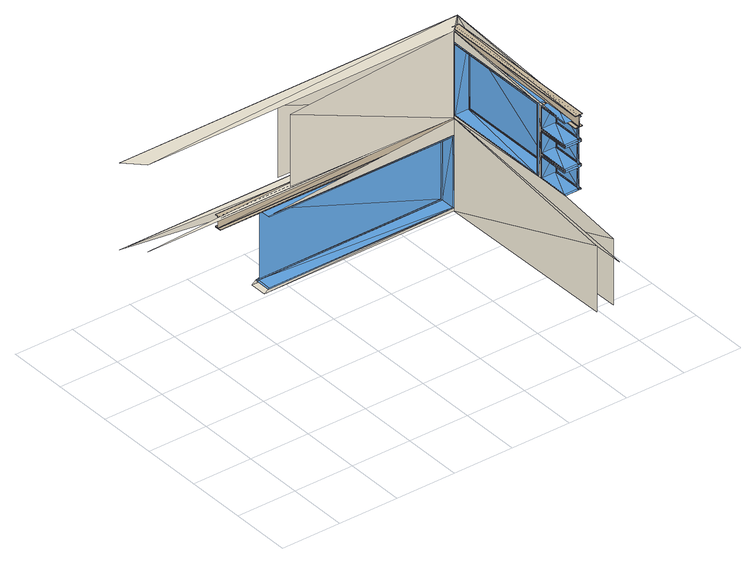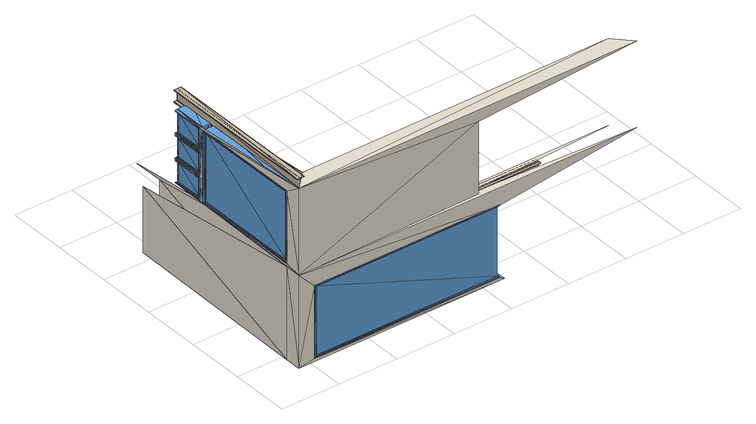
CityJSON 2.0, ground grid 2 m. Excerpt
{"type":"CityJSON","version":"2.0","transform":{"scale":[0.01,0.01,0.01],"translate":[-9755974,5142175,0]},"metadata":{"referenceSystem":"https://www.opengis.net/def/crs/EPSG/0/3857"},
"CityObjects":{
"building1":{"type":"Building","attributes":{"name":"IfcBuilding","ifc_type":"IfcBuilding","gis_class":"CityModel.Building","B2GM.source_standard":"ISO 19166 B2GM","B2GM.mapping_stage":"EM","Pset_BuildingCommon.NumberOfStoreys":"4","PSet_Revit_Other.Project Issue Date":"Issue Date","PSet_Revit_Other.Project Status":"Project Status","PSet_Revit_Other.Client Name":"Owner","PSet_Revit_Other.Project Address":"Enter address here","PSet_Revit_Other.Project Name":"Duplex Apartment","PSet_Revit_Other.Project Number":"0001","PSet_Revit_Other.Category Description":"Duplex","PSet_Revit_Other.Category Code":"11-16 21 11","PD_logic.admin_district":"Chicago","PD_logic.usage":"residential","Pset_StairCommon.Reference":"STAIR:RESIDENTIAL - 200MM MAX RISER 250MM TREAD","Pset_StairCommon.NumberOfRiser":"16","Pset_StairCommon.NumberOfTreads":"15","Pset_StairCommon.RiserHeight":"0.1937500000000122","Pset_StairCommon.TreadLength":"0.25","Pset_StairCommon.IsExternal":"False","PSet_Revit_Dimensions.Width":"1.0","PSet_Revit_Dimensions.Desired Number of Risers":"16","PSet_Revit_Dimensions.Actual Number of Risers":"16","PSet_Revit_Dimensions.Actual Riser Height":"0.1937500000000122","PSet_Revit_Dimensions.Actual Tread Depth":"0.25","PSet_Revit_Constraints.Base Level":"Level 1","PSet_Revit_Constraints.Base Offset":"0.0","PSet_Revit_Constraints.Top Level":"Level 2","PSet_Revit_Constraints.Top Offset":"0.0","PSet_Revit_Graphics.Up text":"UP","PSet_Revit_Graphics.Down text":"DN","PSet_Revit_Graphics.Up label":"True","PSet_Revit_Graphics.Up arrow":"True","PSet_Revit_Graphics.Down label":"True","PSet_Revit_Graphics.Down arrow":"True","PSet_Revit_Graphics.Show Up arrow in all views":"False","PSet_Revit_Other.InstallationDate":"InstallationDate","PSet_Revit_Other.SerialNumber":"SerialNumber"},"children":["building1-1","building1-2"],"geometry":[{"type":"MultiSurface","lod":"3","boundaries":[[[0,1,2]],[[3,4,5]],[[6,7,8]],[[5,4,9]],[[8,10,11]],[[12,13,5]],[[9,14,15]],[[16,5,17]],[[18,6,19]],[[20,21,11]],[[11,22,23]],[[17,16,24]],[[25,26,20]],[[12,17,13]],[[20,21,27]],[[24,28,29]],[[30,24,31]],[[32,20,33]],[[24,28,34]],[[35,36,37]],[[38,36,35]],[[34,39,40]],[[41,38,42]],[[43,25,44]],[[45,46,47]],[[23,48,49]],[[49,50,51]],[[51,0,2]],[[8,23,10]],[[4,12,5]],[[26,21,20]],[[19,11,18]],[[52,13,12]],[[44,27,43]],[[42,37,53]],[[54,36,38]],[[17,15,16]],[[33,23,32]],[[13,29,12]],[[31,40,30]],[[3,52,55]],[[56,49,46]],[[1,57,2]],[[48,58,49]],[[8,7,10]],[[9,4,14]],[[7,6,18]],[[4,5,16]],[[23,59,10]],[[15,14,60]],[[3,55,4]],[[11,10,22]],[[37,36,53]],[[41,42,53]],[[26,25,43]],[[54,38,41]],[[40,39,61]],[[34,28,39]],[[11,22,18]],[[43,27,62]],[[11,21,22]],[[24,16,28]],[[28,24,30]],[[15,60,16]],[[21,20,32]],[[27,21,62]],[[40,61,30]],[[29,28,63]],[[16,17,12]],[[23,59,32]],[[23,22,59]],[[29,63,12]],[[64,65,66]],[[47,46,57]],[[67,68,69]],[[70,71,72]],[[67,73,68]],[[74,72,75]],[[76,77,71]],[[78,79,80]],[[81,82,83]],[[84,69,85]],[[8,10,58]],[[23,49,59]],[[86,82,81]],[[87,69,84]],[[70,72,74]],[[88,73,67]],[[67,69,87]],[[76,71,70]],[[89,77,76]],[[90,79,78]],[[52,12,91]],[[78,92,80]],[[69,93,87]],[[72,94,70]],[[67,95,68]],[[76,96,71]],[[82,97,86]],[[72,70,98]],[[82,86,99]],[[69,87,100]],[[86,81,89]],[[87,84,90]],[[88,70,74]],[[76,86,89]],[[78,87,90]],[[67,70,88]],[[73,88,101]],[[77,89,102]],[[79,90,103]],[[104,87,78]],[[105,86,76]],[[87,105,67]],[[67,105,70]],[[70,105,76]],[[52,91,55]],[[104,105,87]],[[92,106,80]],[[95,107,68]],[[96,108,71]],[[109,105,104]],[[110,105,109]],[[111,68,112]],[[113,71,114]],[[115,80,116]],[[117,75,118]],[[119,83,120]],[[121,85,122]],[[66,123,46]],[[87,124,78]],[[70,125,67]],[[86,126,76]],[[74,75,117]],[[81,83,119]],[[84,85,121]],[[67,68,111]],[[76,71,113]],[[78,80,115]],[[127,128,129]],[[130,131,132]],[[133,134,135]],[[104,136,105]],[[137,138,139]],[[140,141,142]],[[143,144,145]],[[93,124,87]],[[94,125,70]],[[97,126,86]],[[127,129,146]],[[130,132,147]],[[133,135,148]],[[142,141,149]],[[145,144,150]],[[139,138,151]],[[147,132,152]],[[148,135,153]],[[146,129,154]],[[88,74,155]],[[89,81,156]],[[90,84,157]],[[117,118,98]],[[119,120,99]],[[121,122,100]],[[128,158,98]],[[113,159,114]],[[115,160,116]],[[161,99,131]],[[162,100,134]],[[112,111,163]],[[164,129,163]],[[111,112,101]],[[113,114,102]],[[115,116,103]],[[165,128,127]],[[166,131,130]],[[167,134,133]],[[70,67,158]],[[86,76,168]],[[87,78,169]],[[128,170,171]],[[131,161,172]],[[134,162,173]],[[174,137,139]],[[175,140,142]],[[176,143,145]],[[101,88,155]],[[102,89,156]],[[103,90,157]],[[98,158,94]],[[129,164,154]],[[132,177,152]],[[135,178,153]],[[99,168,97]],[[100,169,93]],[[149,179,142]],[[150,180,145]],[[163,181,182]],[[159,183,184]],[[160,185,186]],[[98,70,158]],[[137,187,138]],[[99,86,168]],[[100,87,169]],[[188,163,189]],[[190,159,191]],[[192,160,193]],[[141,194,149]],[[144,195,150]],[[138,187,151]],[[104,105,196]],[[124,92,78]],[[125,95,67]],[[126,96,76]],[[55,197,198]],[[199,127,146]],[[200,130,147]],[[201,133,148]],[[199,146,171]],[[200,147,172]],[[201,148,173]],[[95,112,107]],[[96,114,108]],[[92,116,106]],[[110,109,202]],[[203,128,204]],[[205,131,206]],[[207,134,208]],[[152,190,191]],[[153,192,193]],[[209,189,154]],[[158,117,98]],[[168,119,99]],[[169,121,100]],[[170,158,128]],[[107,95,93]],[[108,96,94]],[[205,206,97]],[[207,208,93]],[[155,111,101]],[[156,113,102]],[[157,115,103]],[[132,159,183]],[[135,160,185]],[[96,108,184]],[[92,106,186]],[[136,210,105]],[[211,109,104]],[[212,105,110]],[[49,51,2]],[[213,187,137]],[[179,175,142]],[[180,176,145]],[[155,74,117]],[[139,151,214]],[[141,140,194]],[[144,143,195]],[[156,81,119]],[[157,84,121]],[[158,67,111]],[[168,76,113]],[[169,78,115]],[[209,188,189]],[[215,199,171]],[[216,200,172]],[[217,201,173]],[[218,190,152]],[[219,192,153]],[[170,128,165]],[[161,131,166]],[[162,134,167]],[[164,163,181]],[[168,99,161]],[[169,100,162]],[[177,132,183]],[[178,135,185]],[[163,111,181]],[[126,205,97]],[[124,207,93]],[[183,159,113]],[[185,160,115]],[[107,182,95]],[[204,94,125]],[[220,96,184]],[[221,92,186]],[[196,105,222]],[[213,137,174]],[[223,140,175]],[[224,143,176]],[[194,140,223]],[[195,143,224]],[[165,127,199]],[[174,139,214]],[[166,130,200]],[[167,133,201]],[[202,109,225]],[[149,194,179]],[[150,195,180]],[[151,187,214]],[[181,163,188]],[[183,159,190]],[[185,160,192]],[[154,164,209]],[[152,177,218]],[[153,178,219]],[[170,128,203]],[[161,131,205]],[[162,134,207]],[[171,170,215]],[[172,161,216]],[[173,162,217]],[[111,112,95]],[[113,114,96]],[[115,116,92]],[[182,181,226]],[[184,183,220]],[[186,185,221]],[[170,165,164]],[[183,166,177]],[[185,167,178]],[[94,158,125]],[[97,168,126]],[[93,169,124]],[[181,170,164]],[[161,166,183]],[[162,167,185]],[[168,156,119]],[[169,157,121]],[[155,117,158]],[[181,158,170]],[[168,161,183]],[[169,162,185]],[[111,158,181]],[[113,168,183]],[[115,169,185]],[[111,155,158]],[[113,156,168]],[[115,157,169]],[[214,213,174]],[[179,223,175]],[[180,224,176]],[[182,226,95]],[[203,204,125]],[[93,95,124]],[[94,96,125]],[[164,165,209]],[[177,166,218]],[[178,167,219]],[[187,213,214]],[[194,223,179]],[[195,224,180]],[[209,165,199]],[[218,166,200]],[[219,167,201]],[[170,181,215]],[[161,183,216]],[[162,185,217]],[[78,80,57]],[[181,170,226]],[[183,161,220]],[[185,162,221]],[[215,181,188]],[[216,183,190]],[[217,185,192]],[[215,209,199]],[[190,218,200]],[[192,219,201]],[[158,111,125]],[[168,113,126]],[[169,115,124]],[[227,222,196]],[[216,190,200]],[[217,192,201]],[[225,196,222]],[[228,222,227]],[[188,209,215]],[[202,225,222]],[[229,228,227]],[[226,170,203]],[[220,161,205]],[[221,162,207]],[[230,228,229]],[[125,111,95]],[[126,113,96]],[[124,115,92]],[[227,228,231]],[[126,220,205]],[[124,221,207]],[[226,203,125]],[[95,226,125]],[[96,220,126]],[[92,221,124]],[[196,222,136]],[[105,232,222]],[[228,227,233]],[[234,235,236]],[[109,237,225]],[[231,228,238]],[[126,210,96]],[[96,136,125]],[[125,136,95]],[[95,136,124]],[[230,229,239]],[[236,235,240]],[[136,222,210]],[[92,124,136]],[[210,136,96]],[[239,229,241]],[[233,227,242]],[[241,231,238]],[[239,241,238]],[[104,78,57]],[[242,136,210]],[[243,136,104]],[[233,242,210]],[[244,104,196]],[[245,110,202]],[[64,66,46]],[[92,2,106]],[[211,243,104]],[[105,210,232]],[[55,58,197]],[[245,202,222]],[[244,227,196]],[[246,222,228]],[[244,196,225]],[[247,228,230]],[[97,49,126]],[[228,246,238]],[[248,234,236]],[[240,249,236]],[[222,250,210]],[[229,251,241]],[[227,252,242]],[[253,227,231]],[[235,254,240]],[[255,230,239]],[[255,239,238]],[[243,196,136]],[[256,228,233]],[[241,253,231]],[[232,105,212]],[[256,233,210]],[[243,136,242]],[[211,104,57]],[[46,105,232]],[[237,109,211]],[[136,2,92]],[[126,49,210]],[[250,245,222]],[[257,244,225]],[[229,227,252]],[[249,248,236]],[[235,234,254]],[[212,110,245]],[[211,104,244]],[[258,255,238]],[[14,4,7]],[[259,253,241]],[[7,4,10]],[[232,212,237]],[[260,256,210]],[[211,232,237]],[[261,243,242]],[[210,260,232]],[[14,7,60]],[[243,2,136]],[[10,59,4]],[[60,7,18]],[[36,54,53]],[[225,237,257]],[[39,26,61]],[[53,54,41]],[[10,4,22]],[[61,26,43]],[[222,232,250]],[[59,12,4]],[[26,39,21]],[[43,62,61]],[[39,28,21]],[[22,4,16]],[[61,62,30]],[[60,18,16]],[[28,16,21]],[[21,28,62]],[[28,21,63]],[[62,28,30]],[[18,22,16]],[[21,16,22]],[[63,21,32]],[[232,260,211]],[[4,55,10]],[[22,16,59]],[[63,32,12]],[[59,16,12]],[[32,59,12]],[[246,228,247]],[[46,49,57]],[[2,211,57]],[[49,232,211]],[[49,46,232]],[[251,229,252]],[[250,222,246]],[[252,227,244]],[[262,234,248]],[[254,234,262]],[[247,230,255]],[[240,254,249]],[[252,227,253]],[[241,251,259]],[[237,212,257]],[[246,228,256]],[[238,246,258]],[[244,196,243]],[[232,211,250]],[[242,252,261]],[[210,250,260]],[[260,243,211]],[[64,46,55]],[[210,49,260]],[[257,212,245]],[[250,211,244]],[[2,49,211]],[[55,46,58]],[[10,55,58]],[[12,59,91]],[[252,247,251]],[[246,247,252]],[[250,257,245]],[[250,246,252]],[[244,250,252]],[[244,257,250]],[[249,262,248]],[[251,247,259]],[[254,262,249]],[[259,247,255]],[[246,252,258]],[[252,246,261]],[[258,252,253]],[[253,259,255]],[[250,244,260]],[[258,253,255]],[[261,246,256]],[[260,244,243]],[[57,49,2]],[[260,261,256]],[[243,261,260]],[[59,49,91]],[[260,49,243]],[[55,91,58]],[[91,49,58]],[[243,49,2]]],"semantics":{"surfaces":[{"type":"WallSurface"},{"type":"Window"}],"values":[0,0,1,1,1,0,1,1,1,1,1,1,1,1,1,1,1,1,1,1,1,1,1,1,0,0,0,0,0,0,1,1,0,1,1,1,1,1,1,1,0,0,0,0,1,1,1,1,0,1,0,1,1,1,1,1,1,1,1,1,1,1,1,1,1,1,1,1,1,1,1,1,0,0,0,0,1,1,1,1,1,1,0,0,1,1,1,1,0,0,1,1,0,0,0,0,0,0,0,1,1,1,1,1,1,1,1,1,1,1,1,0,0,0,0,0,0,0,0,0,0,1,1,1,1,1,1,1,1,0,0,0,0,1,1,1,1,1,1,1,1,1,0,1,1,1,0,0,0,1,1,1,1,1,1,1,1,1,1,1,1,1,1,1,1,1,1,1,1,1,1,1,1,1,1,1,1,1,1,1,1,1,1,1,1,1,1,1,1,1,1,1,1,1,1,1,1,1,1,1,1,1,1,1,1,1,1,1,1,1,1,0,0,0,0,1,1,1,1,1,1,1,1,1,1,1,1,1,1,1,1,1,1,1,1,0,0,1,1,1,1,1,1,1,1,1,0,1,1,0,1,1,1,1,1,1,1,1,1,1,1,1,1,1,1,1,1,1,1,1,1,1,1,1,1,1,1,1,1,1,1,1,1,1,1,1,1,1,1,1,1,1,1,1,1,1,1,1,1,1,1,1,1,1,1,1,1,1,1,1,1,1,1,1,1,1,1,1,1,1,1,1,1,1,1,1,1,1,1,1,1,1,1,1,1,1,1,1,1,1,1,1,1,0,0,1,1,1,1,1,1,1,1,1,1,1,1,0,1,1,1,1,1,1,1,1,1,1,1,1,1,1,1,1,1,1,1,1,1,1,1,1,1,1,1,1,1,1,1,1,1,1,1,1,1,1,1,1,0,0,0,0,1,1,1,0,0,1,1,1,1,0,1,0,1,1,1,0,0,0,0,0,1,1,1,1,1,0,1,1,1,1,1,1,1,1,1,1,1,1,1,1,1,1,0,0,1,0,0,1,1,1,1,1,1,1,1,1,1,1,1,1,1,1,0,1,0,0,1,1,1,1,1,1,1,1,0,1,1,1,1,1,1,1,1,1,1,1,1,1,0,0,1,1,1,1,1,0,0,0,0,1,1,1,1,1,1,1,1,1,1,1,1,1,1,1,1,0,0,0,1,1,0,0,0,0,1,1,1,1,1,1,1,1,1,1,1,1,1,1,1,1,1,1,0,1,1,0,0,0,0,0]}}]},
"building1-1":{"type":"BuildingInstallation","attributes":{"name":"IfcBeam","ifc_type":"IfcBeam","gis_class":"BuildingInstallation","Pset_BeamCommon.Reference":"M_W-WIDE FLANGE:W410X60","Pset_BeamCommon.IsExternal":"False","Pset_BeamCommon.LoadBearing":"True","Pset_BeamCommon.Span":"6.181887120424958","Pset_BeamCommon.Slope":"0.0","PSet_Revit_Other.Start Extension Calculation":"3.0","PSet_Revit_Other.End Extension Calculation":"3.0","PSet_Revit_Other.InstallationDate":"InstallationDate","PSet_Revit_Other.SerialNumber":"SerialNumber","PSet_Revit_Other.WarrantyStartDate":"WarrantyStartDate","PSet_Revit_Other.BarCode":"BarCode","PSet_Revit_Other.AssetIdentifier":"AssetIdentifier","PSet_Revit_Other.TagNumber":"TagNumber","PSet_Revit_Construction.Start Extension":"-0.0127","PSet_Revit_Construction.End Extension":"-0.0127","PSet_Revit_Materials and Finishes.Beam Material":"Metal - Steel - 345 MPa","PSet_Revit_Dimensions.Length":"6.182","PSet_Revit_Dimensions.Volume":"0.046","PSet_Revit_Structural.Stick Symbol Location":"0","PSet_Revit_Structural.Cut Length":"6.181887120424958","PSet_Revit_Structural.Structural Usage":"6","PSet_Revit_Structural Analysis.Start Release":"3","PSet_Revit_Structural Analysis.Start Fx":"False","PSet_Revit_Structural Analysis.Start Fy":"False","PSet_Revit_Structural Analysis.Start Fz":"False","PSet_Revit_Structural Analysis.Start Mx":"False","PSet_Revit_Structural Analysis.Start My":"True","PSet_Revit_Structural Analysis.Start Mz":"True","PSet_Revit_Structural Analysis.End Release":"1","PSet_Revit_Structural Analysis.End Fx":"False","PSet_Revit_Structural Analysis.End Fy":"False","PSet_Revit_Structural Analysis.End Fz":"False","PSet_Revit_Structural Analysis.End Mx":"True","PSet_Revit_Structural Analysis.End My":"True","PSet_Revit_Structural Analysis.End Mz":"True","PSet_Revit_Structural Analysis.Analyze As":"1","PSet_Revit_Analytical Model.Rigid Links":"0"},"parents":["building1"],"geometry":[{"type":"MultiSurface","lod":"2","boundaries":[[[263,264,265]],[[265,264,266]],[[264,267,266]],[[266,267,268]],[[267,269,268]],[[268,269,270]],[[269,271,270]],[[270,271,272]],[[273,274,275]],[[276,273,275]],[[274,277,278]],[[275,274,278]],[[277,279,280]],[[278,277,280]],[[279,272,271]],[[280,279,271]],[[276,281,273]],[[273,281,282]],[[283,284,285]],[[284,286,285]],[[286,287,285]],[[285,287,288]],[[287,282,288]],[[288,282,281]],[[283,289,284]],[[284,289,290]],[[289,291,290]],[[290,291,292]],[[291,293,292]],[[292,293,294]],[[293,295,294]],[[294,295,296]],[[295,297,296]],[[296,297,298]],[[299,300,301]],[[302,299,301]],[[300,303,304]],[[301,300,304]],[[303,305,306]],[[304,303,306]],[[305,298,297]],[[306,305,297]],[[302,307,299]],[[299,307,308]],[[309,310,311]],[[310,312,311]],[[312,313,314]],[[311,312,314]],[[313,308,307]],[[314,313,307]],[[309,263,310]],[[310,263,265]],[[293,297,295]],[[304,288,301]],[[306,285,304]],[[304,285,288]],[[301,281,302]],[[288,281,301]],[[297,283,306]],[[306,283,285]],[[293,291,297]],[[297,291,283]],[[291,289,283]],[[263,309,264]],[[302,276,307]],[[281,276,302]],[[276,275,307]],[[307,275,314]],[[275,278,314]],[[314,278,311]],[[278,280,311]],[[311,280,309]],[[280,271,309]],[[269,267,271]],[[271,267,309]],[[309,267,264]],[[294,296,298]],[[303,300,287]],[[305,303,286]],[[303,287,286]],[[300,299,282]],[[287,300,282]],[[298,305,284]],[[305,286,284]],[[294,298,292]],[[298,284,292]],[[292,284,290]],[[265,266,310]],[[299,308,273]],[[282,299,273]],[[273,308,274]],[[308,313,274]],[[274,313,277]],[[313,312,277]],[[277,312,279]],[[312,310,279]],[[279,310,272]],[[270,272,268]],[[272,310,268]],[[310,266,268]]]}]},
"building1-2":{"type":"BuildingInstallation","attributes":{"name":"IfcBeam","ifc_type":"IfcBeam","gis_class":"BuildingInstallation","Pset_BeamCommon.Reference":"M_W-WIDE FLANGE:W410X60","Pset_BeamCommon.IsExternal":"False","Pset_BeamCommon.LoadBearing":"True","Pset_BeamCommon.Span":"4.121279928630351","Pset_BeamCommon.Slope":"0.0","PSet_Revit_Other.Start Extension Calculation":"3.0","PSet_Revit_Other.End Extension Calculation":"3.0","PSet_Revit_Other.InstallationDate":"InstallationDate","PSet_Revit_Other.SerialNumber":"SerialNumber","PSet_Revit_Other.WarrantyStartDate":"WarrantyStartDate","PSet_Revit_Other.BarCode":"BarCode","PSet_Revit_Other.AssetIdentifier":"AssetIdentifier","PSet_Revit_Other.TagNumber":"TagNumber","PSet_Revit_Construction.Start Extension":"-0.0127","PSet_Revit_Construction.End Extension":"-0.0127","PSet_Revit_Materials and Finishes.Beam Material":"Metal - Steel - 345 MPa","PSet_Revit_Dimensions.Length":"4.121","PSet_Revit_Dimensions.Volume":"0.031","PSet_Revit_Structural.Stick Symbol Location":"0","PSet_Revit_Structural.Cut Length":"4.121279928630351","PSet_Revit_Structural.Structural Usage":"6","PSet_Revit_Structural Analysis.Start Release":"3","PSet_Revit_Structural Analysis.Start Fx":"False","PSet_Revit_Structural Analysis.Start Fy":"False","PSet_Revit_Structural Analysis.Start Fz":"False","PSet_Revit_Structural Analysis.Start Mx":"False","PSet_Revit_Structural Analysis.Start My":"True","PSet_Revit_Structural Analysis.Start Mz":"True","PSet_Revit_Structural Analysis.End Release":"1","PSet_Revit_Structural Analysis.End Fx":"False","PSet_Revit_Structural Analysis.End Fy":"False","PSet_Revit_Structural Analysis.End Fz":"False","PSet_Revit_Structural Analysis.End Mx":"True","PSet_Revit_Structural Analysis.End My":"True","PSet_Revit_Structural Analysis.End Mz":"True","PSet_Revit_Structural Analysis.Analyze As":"1","PSet_Revit_Analytical Model.Rigid Links":"0"},"parents":["building1"],"geometry":[{"type":"MultiSurface","lod":"2","boundaries":[[[315,316,317]],[[316,318,317]],[[317,318,319]],[[318,320,319]],[[319,320,321]],[[320,322,321]],[[321,322,323]],[[322,324,323]],[[325,326,327]],[[328,326,325]],[[327,329,330]],[[326,329,327]],[[330,323,324]],[[329,323,330]],[[328,325,331]],[[325,332,331]],[[333,334,335]],[[335,334,336]],[[336,337,338]],[[334,337,336]],[[338,339,340]],[[337,339,338]],[[340,331,332]],[[339,331,340]],[[333,335,341]],[[335,342,341]],[[341,342,343]],[[342,344,343]],[[343,344,345]],[[344,346,345]],[[345,346,347]],[[346,348,347]],[[347,348,349]],[[348,350,349]],[[351,352,353]],[[354,352,351]],[[353,355,356]],[[352,355,353]],[[356,349,350]],[[355,349,356]],[[354,351,357]],[[351,358,357]],[[359,360,361]],[[361,360,362]],[[362,363,364]],[[360,363,362]],[[364,365,366]],[[363,365,364]],[[366,357,358]],[[365,357,366]],[[359,361,315]],[[361,316,315]],[[315,317,359]],[[363,329,326]],[[363,360,329]],[[365,363,328]],[[363,326,328]],[[357,365,328]],[[360,359,323]],[[359,317,323]],[[329,360,323]],[[323,317,319]],[[323,319,321]],[[345,347,349]],[[354,357,331]],[[357,328,331]],[[352,354,339]],[[354,331,339]],[[352,339,337]],[[355,352,334]],[[352,337,334]],[[355,334,333]],[[349,355,333]],[[333,341,343]],[[345,333,343]],[[345,349,333]],[[316,361,318]],[[364,327,330]],[[364,330,362]],[[366,325,364]],[[364,325,327]],[[358,325,366]],[[362,324,361]],[[361,324,318]],[[330,324,362]],[[324,320,318]],[[324,322,320]],[[346,350,348]],[[351,332,358]],[[358,332,325]],[[353,340,351]],[[351,340,332]],[[353,338,340]],[[356,336,353]],[[353,336,338]],[[356,335,336]],[[350,335,356]],[[335,344,342]],[[346,344,335]],[[346,335,350]]]}]}
},
"vertices":[
[62,870,600],[118,814,600],[1242,870,600],[524,814,0],[1186,814,10],[538,814,10],[542,814,249],[1182,814,249],[538,814,252],[542,814,13],[1186,814,252],[538,862,252],[1186,870,10],[538,870,10],[1182,814,13],[542,862,13],[1186,862,10],[538,862,10],[1182,862,249],[542,862,249],[540,862,250],[1183,862,250],[1186,862,252],[538,870,252],[540,862,12],[546,862,246],[1178,862,246],[540,868,250],[1183,862,12],[540,870,12],[1183,868,12],[540,868,12],[1183,870,250],[540,870,250],[546,862,16],[546,864,16],[1178,864,16],[546,864,246],[546,865,16],[1178,862,16],[546,868,16],[1178,865,246],[546,865,246],[1178,868,246],[546,868,246],[615,814,320],[1186,814,310],[615,814,561],[62,870,310],[1242,870,310],[615,870,320],[615,870,561],[524,870,0],[1178,864,246],[1178,865,16],[1242,814,0],[118,814,310],[1186,814,600],[1242,814,310],[1186,870,252],[1182,862,13],[1178,868,16],[1183,868,250],[1183,870,12],[1186,814,0],[1186,171,10],[1186,171,230],[1186,424,478],[1186,313,478],[1186,313,485],[1186,424,403],[1186,313,396],[1186,313,403],[1186,318,475],[1186,419,406],[1186,318,406],[1186,424,396],[1186,318,393],[1186,424,561],[1186,318,558],[1186,313,561],[1186,419,323],[1186,313,320],[1186,318,323],[1186,419,488],[1186,318,488],[1186,424,320],[1186,424,485],[1186,419,475],[1186,419,393],[1186,419,558],[1242,870,0],[1242,424,561],[1242,313,485],[1242,313,403],[1242,424,478],[1242,424,396],[1242,313,320],[1233,313,403],[1233,313,320],[1233,313,485],[1233,318,475],[1233,318,393],[1233,318,558],[1186,437,561],[1186,437,320],[1242,313,561],[1242,313,478],[1242,313,396],[1186,441,558],[1186,441,323],[1233,424,478],[1233,313,478],[1233,424,396],[1233,313,396],[1233,424,561],[1233,313,561],[1233,419,406],[1233,318,406],[1233,419,323],[1233,318,323],[1233,419,488],[1233,318,488],[1186,70,230],[1242,424,485],[1242,424,403],[1242,424,320],[1233,322,409],[1233,316,404],[1233,322,472],[1233,322,326],[1233,316,322],[1233,322,390],[1233,322,491],[1233,316,487],[1233,322,555],[1242,437,561],[1236,322,409],[1237,322,409],[1236,322,472],[1236,322,326],[1237,322,326],[1236,322,390],[1236,322,491],[1237,322,491],[1236,322,555],[1239,322,409],[1239,322,326],[1239,322,491],[1237,322,390],[1237,322,555],[1237,322,472],[1239,322,390],[1239,322,555],[1239,322,472],[1233,419,475],[1233,419,393],[1233,419,558],[1233,424,403],[1233,316,394],[1233,316,559],[1233,421,322],[1233,421,487],[1233,316,477],[1233,415,472],[1233,415,409],[1233,415,326],[1233,415,491],[1233,424,320],[1233,424,485],[1233,421,404],[1239,316,404],[1239,316,322],[1239,316,487],[1236,415,472],[1236,415,390],[1236,415,555],[1233,415,390],[1233,415,555],[1237,415,390],[1237,415,555],[1233,421,477],[1242,316,477],[1233,421,394],[1242,316,394],[1233,421,559],[1242,316,559],[1237,415,409],[1239,421,477],[1239,316,477],[1239,421,394],[1239,316,394],[1239,421,559],[1239,316,559],[1237,415,326],[1237,415,491],[1233,437,561],[1242,171,230],[1242,171,10],[1239,415,409],[1239,415,326],[1239,415,491],[1233,441,323],[1242,421,404],[1242,316,404],[1242,421,322],[1242,316,322],[1242,421,487],[1242,316,487],[1239,415,472],[1242,437,320],[1186,814,561],[1186,810,323],[1236,415,409],[1237,415,472],[1239,421,404],[1239,421,322],[1239,421,487],[1239,415,390],[1239,415,555],[1242,421,394],[1242,421,559],[1233,437,320],[1236,415,326],[1236,415,491],[1233,441,558],[1242,421,477],[1233,440,559],[1233,440,322],[1233,446,555],[1233,446,326],[1239,440,559],[1186,814,320],[1242,440,322],[1236,446,326],[1237,446,326],[1236,446,555],[1186,810,558],[1239,440,322],[1239,446,326],[1237,446,555],[1239,446,555],[1242,440,559],[1242,814,561],[1233,814,561],[1233,810,323],[1233,811,322],[1233,806,326],[1236,806,555],[1237,806,555],[1233,814,320],[1233,806,555],[1233,811,559],[1239,811,559],[1237,806,326],[1239,806,326],[1242,811,322],[1233,810,558],[1239,811,322],[1239,806,555],[1242,814,320],[1242,811,559],[1236,806,326],
[377,821,271],[377,821,269],[1206,821,271],[1206,821,269],[377,845,269],[1206,845,269],[377,845,271],[1206,845,271],[377,836,271],[1206,836,271],[1206,833,272],[1206,834,272],[377,834,272],[377,833,272],[1206,834,271],[377,834,271],[1206,835,271],[377,835,271],[377,833,307],[1206,833,307],[377,836,309],[1206,836,309],[377,835,309],[1206,835,309],[1206,834,308],[377,834,308],[377,845,309],[1206,845,309],[377,845,310],[1206,845,310],[377,821,310],[1206,821,310],[377,821,309],[1206,821,309],[377,830,309],[1206,830,309],[1206,832,307],[1206,832,308],[377,832,308],[377,832,307],[1206,831,308],[377,831,308],[1206,831,309],[377,831,309],[377,832,272],[1206,832,272],[377,830,271],[1206,830,271],[377,831,271],[1206,831,271],[1206,832,271],[377,832,271],
[1194,278,561],[1194,833,561],[1194,278,559],[1194,833,559],[1218,278,559],[1218,833,559],[1218,278,561],[1218,833,561],[1209,278,561],[1209,833,561],[1207,833,562],[1207,278,561],[1207,833,561],[1207,278,562],[1208,278,561],[1208,833,561],[1207,278,597],[1207,833,597],[1209,278,599],[1208,278,599],[1209,833,599],[1208,833,599],[1208,278,598],[1208,833,598],[1207,278,598],[1207,833,598],[1218,278,599],[1218,833,599],[1218,278,600],[1218,833,600],[1194,278,600],[1194,833,600],[1194,278,599],[1194,833,599],[1203,278,599],[1203,833,599],[1206,833,597],[1205,278,598],[1205,833,598],[1206,278,597],[1204,278,599],[1204,833,599],[1206,278,562],[1206,833,562],[1203,278,561],[1204,278,561],[1203,833,561],[1204,833,561],[1205,278,561],[1205,833,561],[1205,278,562],[1205,833,562]
]}
